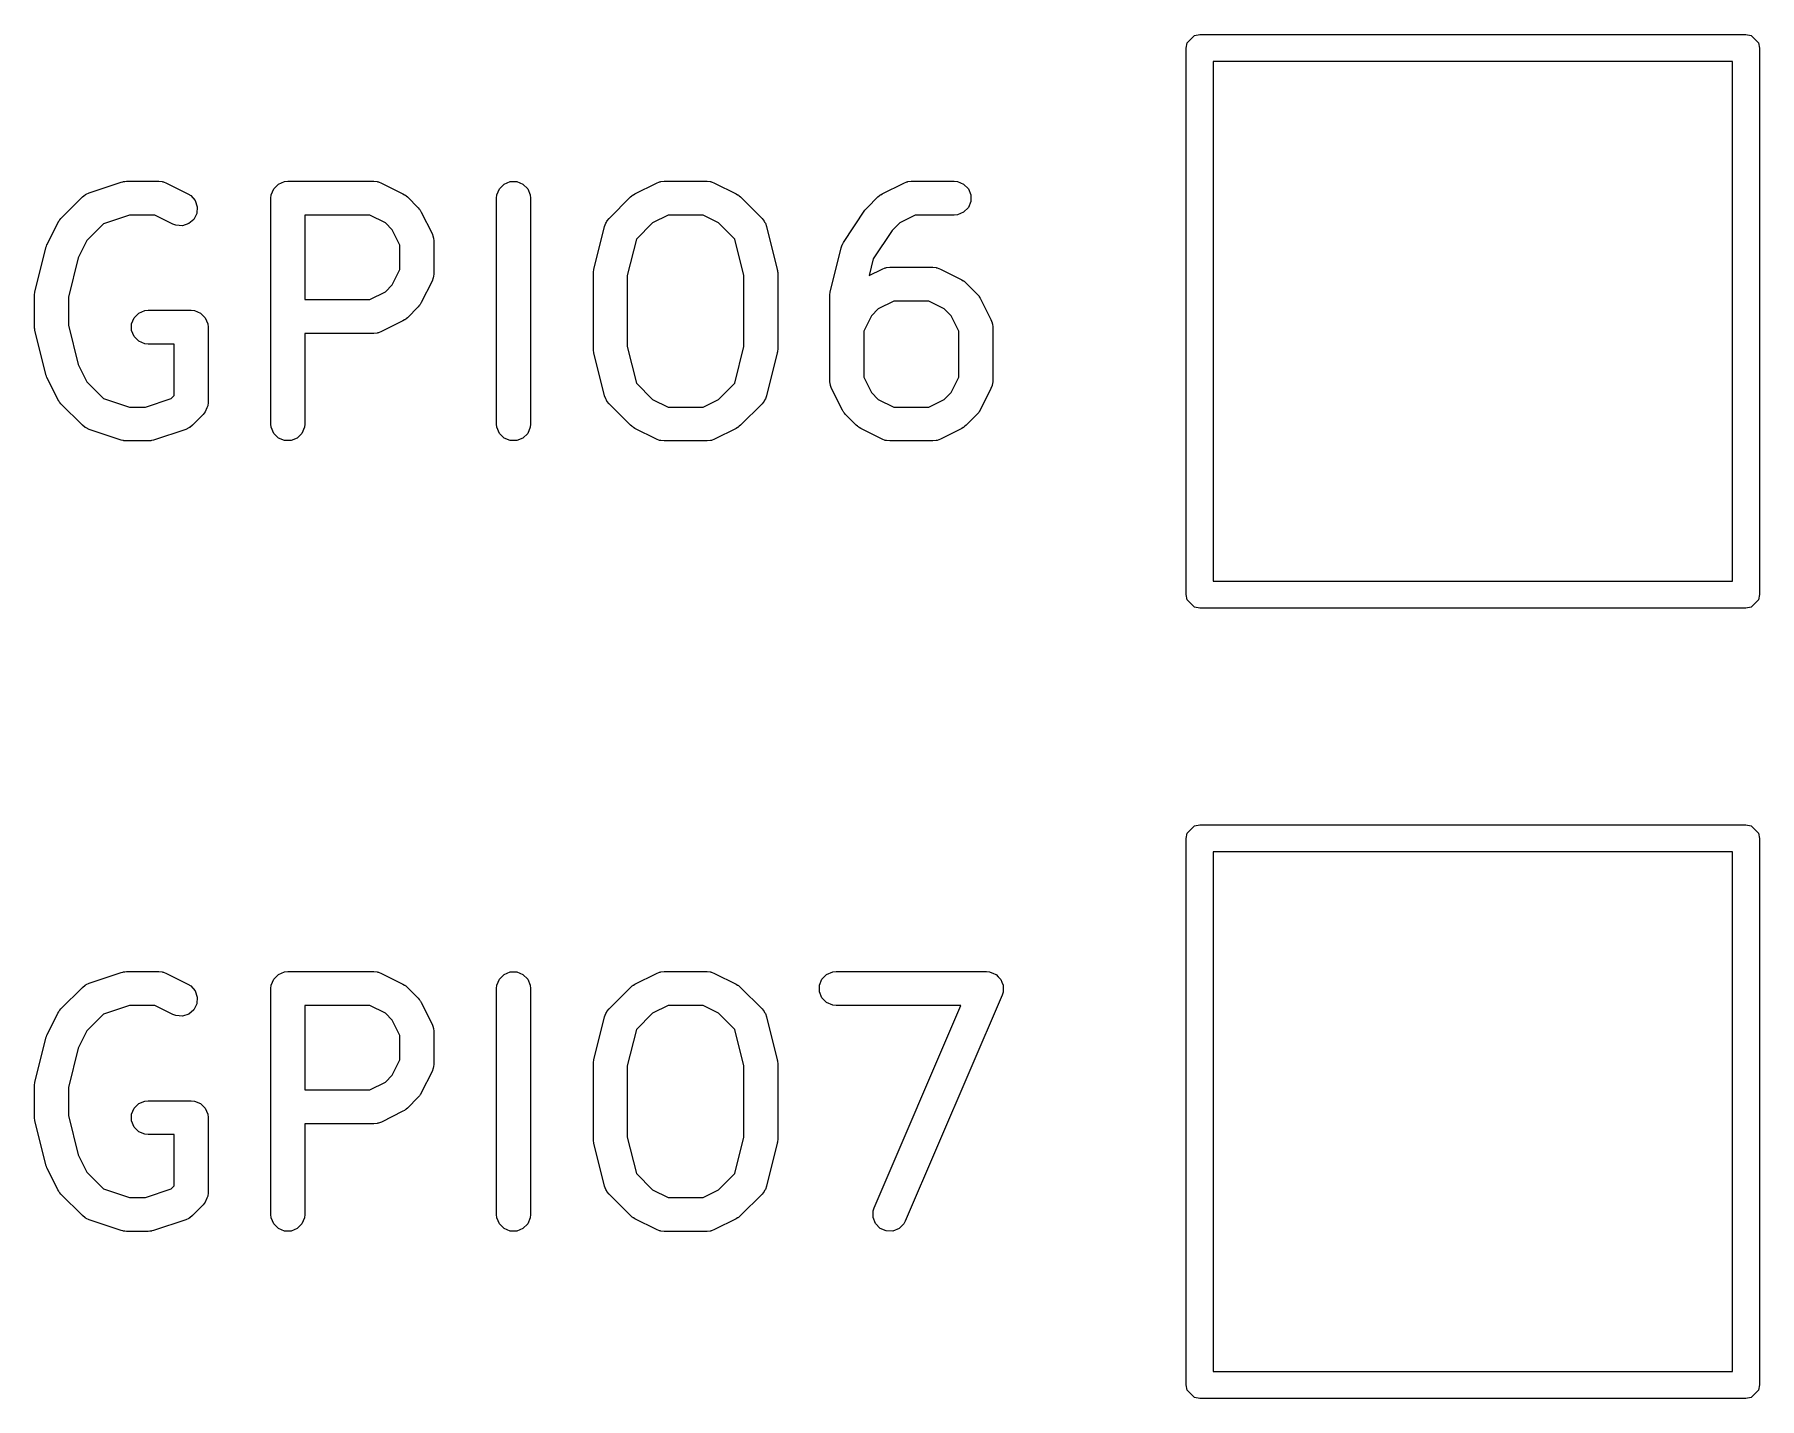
# Model space of a CAD drawing. Extents: x 19.8 to 98.9, y -129.1 to -67.1.
# Drawn here: x 44.63 to 52.27, y -92.77 to -86.73 of the extents above; entities that cross this region are included whole.
import ezdxf

# ---------------------------------------------------------------- set-up
doc = ezdxf.new("R2010")
doc.units = 0
doc.layers.add('BLACK', color=7, linetype='CONTINUOUS')

msp = doc.modelspace()

# ---------------------------------------------------------------- linework, layer by layer
at = {"layer": 'BLACK', "linetype": 'CONTINUOUS'}
for p, q in [((49.734567, -86.767039), (49.767039, -86.734567)), ((49.767039, -86.734567), (49.79, -86.73)), ((49.79, -86.73), (52.21, -86.73)), ((52.21, -86.73), (52.232961, -86.734567)), ((52.232961, -86.734567), (52.265433, -86.767039)), ((49.73, -86.79), (49.734567, -86.767039)), ((49.73, -89.21), (49.73, -86.79)), ((52.265433, -86.767039), (52.27, -86.79)), ((52.27, -86.79), (52.27, -89.21)), ((49.85, -86.85), (49.85, -89.15)), ((52.15, -86.85), (49.85, -86.85)), ((52.15, -89.15), (52.15, -86.85)), ((44.855714, -87.437281), (44.86914, -87.431287)), ((44.86914, -87.431287), (45.011996, -87.383668)), ((45.011996, -87.383668), (45.019251, -87.382018)), ((45.019251, -87.382018), (45.021082, -87.38126)), ((45.021082, -87.38126), (45.023735, -87.380998)), ((45.023735, -87.380998), (45.026333, -87.380408)), ((45.026333, -87.380408), (45.028307, -87.380548)), ((45.028307, -87.380548), (45.035714, -87.379819)), ((45.035714, -87.379819), (45.178571, -87.379819)), ((45.178571, -87.379819), (45.193203, -87.38126)), ((45.193203, -87.38126), (45.195692, -87.382291)), ((45.195692, -87.382291), (45.19838, -87.382482)), ((45.19838, -87.382482), (45.212112, -87.387737)), ((45.212112, -87.387737), (45.30735, -87.435356)), ((45.676441, -87.440187), (45.68764, -87.413151)), ((45.68764, -87.413151), (45.708332, -87.392459)), ((45.708332, -87.392459), (45.735368, -87.38126)), ((45.735368, -87.38126), (45.75, -87.379819)), ((45.75, -87.379819), (46.130952, -87.379819)), ((46.130952, -87.379819), (46.145584, -87.38126)), ((46.145584, -87.38126), (46.148073, -87.382291)), ((46.148073, -87.382291), (46.150761, -87.382482)), ((46.150761, -87.382482), (46.164493, -87.387737)), ((46.164493, -87.387737), (46.259731, -87.435356)), ((46.676441, -87.440187), (46.68764, -87.413151)), ((46.68764, -87.413151), (46.708332, -87.392459)), ((46.708332, -87.392459), (46.735368, -87.38126)), ((46.735368, -87.38126), (46.764632, -87.38126)), ((46.764632, -87.38126), (46.791668, -87.392459)), ((46.791668, -87.392459), (46.81236, -87.413151)), ((46.81236, -87.413151), (46.823559, -87.440187)), ((47.287887, -87.435356), (47.383125, -87.387737)), ((47.383125, -87.387737), (47.396856, -87.382482)), ((47.396856, -87.382482), (47.399545, -87.38229)), ((47.399545, -87.38229), (47.402034, -87.38126)), ((47.402034, -87.38126), (47.416666, -87.379819)), ((47.416666, -87.379819), (47.607142, -87.379819)), ((47.607142, -87.379819), (47.621774, -87.38126)), ((47.621774, -87.38126), (47.624263, -87.382291)), ((47.624263, -87.382291), (47.626951, -87.382482)), ((47.626951, -87.382482), (47.640683, -87.387737)), ((47.640683, -87.387737), (47.735921, -87.435356)), ((48.383125, -87.435356), (48.478363, -87.387737)), ((48.478363, -87.387737), (48.492094, -87.382482)), ((48.492094, -87.382482), (48.494783, -87.38229)), ((48.494783, -87.38229), (48.497272, -87.38126)), ((48.497272, -87.38126), (48.511904, -87.379819)), ((48.511904, -87.379819), (48.70238, -87.379819)), ((48.70238, -87.379819), (48.717012, -87.38126)), ((48.717012, -87.38126), (48.744048, -87.392459)), ((48.744048, -87.392459), (48.76474, -87.413151)), ((48.76474, -87.413151), (48.775939, -87.440187)), ((44.744586, -87.544643), (44.839824, -87.449405)), ((44.839824, -87.449405), (44.851189, -87.440077)), ((44.851189, -87.440077), (44.853679, -87.439045)), ((44.853679, -87.439045), (44.855714, -87.437281)), ((45.30735, -87.435356), (45.319793, -87.443188)), ((45.319793, -87.443188), (45.338966, -87.465296)), ((45.338966, -87.465296), (45.34822, -87.493057)), ((45.34822, -87.493057), (45.346146, -87.522247)), ((45.675, -87.454819), (45.676441, -87.440187)), ((45.675, -88.454819), (45.675, -87.454819)), ((46.259731, -87.435356), (46.26603, -87.43932)), ((46.26603, -87.43932), (46.267858, -87.440078)), ((46.267858, -87.440078), (46.269914, -87.441766)), ((46.269914, -87.441766), (46.272174, -87.443188)), ((46.272174, -87.443188), (46.273473, -87.444686)), ((46.273473, -87.444686), (46.279223, -87.449405)), ((46.279223, -87.449405), (46.326842, -87.497024)), ((46.326842, -87.497024), (46.33156, -87.502773)), ((46.33156, -87.502773), (46.333059, -87.504073)), ((46.333059, -87.504073), (46.33448, -87.506332)), ((46.33448, -87.506332), (46.336169, -87.508389)), ((46.675, -87.454819), (46.676441, -87.440187)), ((46.675, -88.454819), (46.675, -87.454819)), ((46.823559, -87.440187), (46.825, -87.454819)), ((46.825, -87.454819), (46.825, -88.454819)), ((47.173157, -87.544643), (47.268395, -87.449405)), ((47.268395, -87.449405), (47.274145, -87.444684)), ((47.274145, -87.444684), (47.275444, -87.443188)), ((47.275444, -87.443188), (47.277698, -87.441768)), ((47.277698, -87.441768), (47.27976, -87.440077)), ((47.27976, -87.440077), (47.281592, -87.439318)), ((47.281592, -87.439318), (47.287887, -87.435356)), ((47.735921, -87.435356), (47.74222, -87.43932)), ((47.74222, -87.43932), (47.744048, -87.440078)), ((47.744048, -87.440078), (47.746104, -87.441766)), ((47.746104, -87.441766), (47.748364, -87.443188)), ((47.748364, -87.443188), (47.749663, -87.444686)), ((47.749663, -87.444686), (47.755413, -87.449405)), ((47.755413, -87.449405), (47.850651, -87.544643)), ((48.306687, -87.508389), (48.311175, -87.50292)), ((48.311175, -87.50292), (48.315959, -87.497079)), ((48.315959, -87.497079), (48.31598, -87.497064)), ((48.31598, -87.497064), (48.316014, -87.497024)), ((48.316014, -87.497024), (48.363633, -87.449405)), ((48.363633, -87.449405), (48.369382, -87.444686)), ((48.369382, -87.444686), (48.370682, -87.443188)), ((48.370682, -87.443188), (48.372941, -87.441766)), ((48.372941, -87.441766), (48.374998, -87.440078)), ((48.374998, -87.440078), (48.376825, -87.43932)), ((48.376825, -87.43932), (48.383125, -87.435356)), ((48.76474, -87.496487), (48.744048, -87.517179)), ((48.775939, -87.469451), (48.76474, -87.496487)), ((48.775939, -87.440187), (48.775939, -87.469451)), ((44.682918, -87.659373), (44.730537, -87.564135)), ((44.730537, -87.564135), (44.734501, -87.557835)), ((44.734501, -87.557835), (44.735259, -87.556008)), ((44.735259, -87.556008), (44.736947, -87.553951)), ((44.736947, -87.553951), (44.738369, -87.551692)), ((44.738369, -87.551692), (44.739867, -87.550392)), ((44.739867, -87.550392), (44.744586, -87.544643)), ((44.933371, -87.56799), (44.859258, -87.642103)), ((45.047884, -87.529819), (44.933371, -87.56799)), ((45.160866, -87.529819), (45.047884, -87.529819)), ((45.240268, -87.56952), (45.160866, -87.529819)), ((45.253999, -87.574775), (45.240268, -87.56952)), ((45.283189, -87.576849), (45.253999, -87.574775)), ((45.310951, -87.567595), (45.283189, -87.576849)), ((45.333058, -87.548422), (45.310951, -87.567595)), ((45.346146, -87.522247), (45.333058, -87.548422)), ((46.113247, -87.529819), (45.825, -87.529819)), ((45.825, -87.529819), (45.825, -87.903628)), ((46.181763, -87.564077), (46.113247, -87.529819)), ((46.21217, -87.594484), (46.181763, -87.564077)), ((46.336169, -87.508389), (46.336926, -87.510216)), ((46.336926, -87.510216), (46.340891, -87.516516)), ((46.340891, -87.516516), (46.38851, -87.611754)), ((47.10581, -87.769962), (47.153429, -87.579486)), ((47.153429, -87.579486), (47.158376, -87.56564)), ((47.158376, -87.56564), (47.161696, -87.561158)), ((47.161696, -87.561158), (47.16383, -87.556008)), ((47.16383, -87.556008), (47.173157, -87.544643)), ((47.365855, -87.564077), (47.293912, -87.636019)), ((47.434371, -87.529819), (47.365855, -87.564077)), ((47.589437, -87.529819), (47.434371, -87.529819)), ((47.657953, -87.564077), (47.589437, -87.529819)), ((47.729895, -87.636019), (47.657953, -87.564077)), ((47.850651, -87.544643), (47.859979, -87.556008)), ((47.859979, -87.556008), (47.862113, -87.561161)), ((47.862113, -87.561161), (47.865432, -87.56564)), ((47.865432, -87.56564), (47.870379, -87.579486)), ((47.870379, -87.579486), (47.917998, -87.769962)), ((48.211405, -87.651311), (48.306643, -87.508454)), ((48.306643, -87.508454), (48.306677, -87.508411)), ((48.306677, -87.508411), (48.306687, -87.508389)), ((48.461093, -87.564077), (48.427331, -87.597838)), ((48.529609, -87.529819), (48.461093, -87.564077)), ((48.70238, -87.529819), (48.529609, -87.529819)), ((48.717012, -87.528378), (48.70238, -87.529819)), ((48.744048, -87.517179), (48.717012, -87.528378)), ((44.682186, -87.660878), (44.682508, -87.660442)), ((44.682508, -87.660442), (44.682918, -87.659373)), ((44.859258, -87.642103), (44.820764, -87.71909)), ((46.246428, -87.663), (46.21217, -87.594484)), ((46.38851, -87.611754), (46.393765, -87.625485)), ((46.393765, -87.625485), (46.393956, -87.628174)), ((46.393956, -87.628174), (46.394987, -87.630663)), ((46.394987, -87.630663), (46.396428, -87.645295)), ((46.396428, -87.645295), (46.396428, -87.788152)), ((47.293912, -87.636019), (47.253571, -87.797386)), ((47.770237, -87.797386), (47.729895, -87.636019)), ((48.205995, -87.660878), (48.207098, -87.659389)), ((48.207098, -87.659389), (48.211405, -87.651311)), ((48.427331, -87.597838), (48.343419, -87.723707)), ((44.62962, -87.8652), (44.677239, -87.674724)), ((44.677239, -87.674724), (44.677624, -87.673644)), ((44.677624, -87.673644), (44.677663, -87.673105)), ((44.677663, -87.673105), (44.67999, -87.667023)), ((44.67999, -87.667023), (44.682186, -87.660878)), ((44.820764, -87.71909), (44.777381, -87.892624)), ((46.246428, -87.770447), (46.246428, -87.663)), ((48.153429, -87.8652), (48.201048, -87.674724)), ((48.201048, -87.674724), (48.204128, -87.666101)), ((48.204128, -87.666101), (48.204488, -87.664285)), ((48.204488, -87.664285), (48.205366, -87.662637)), ((48.205366, -87.662637), (48.205995, -87.660878)), ((48.343419, -87.723707), (48.324895, -87.797804)), ((46.21217, -87.838963), (46.246428, -87.770447)), ((46.393765, -87.807962), (46.38851, -87.821693)), ((46.393956, -87.805272), (46.393765, -87.807962)), ((46.394987, -87.802784), (46.393956, -87.805272)), ((46.396428, -87.788152), (46.394987, -87.802784)), ((47.103571, -87.788152), (47.103822, -87.785598)), ((47.103571, -88.121485), (47.103571, -87.788152)), ((47.10366, -87.784506), (47.104469, -87.779032)), ((47.103822, -87.785598), (47.10366, -87.784506)), ((47.104469, -87.779032), (47.105012, -87.77352)), ((47.105012, -87.77352), (47.105434, -87.772498)), ((47.105434, -87.772498), (47.10581, -87.769962)), ((47.253571, -87.797386), (47.253571, -88.112251)), ((47.770237, -88.112251), (47.770237, -87.797386)), ((47.917998, -87.769962), (47.918373, -87.772498)), ((47.918373, -87.772498), (47.918796, -87.77352)), ((47.918796, -87.77352), (47.919338, -87.779032)), ((47.919338, -87.779032), (47.920148, -87.784506)), ((47.920148, -87.784506), (47.919985, -87.785598)), ((47.919985, -87.785598), (47.920237, -87.788152)), ((47.920237, -87.788152), (47.920237, -88.121485)), ((48.324895, -87.797804), (48.383125, -87.768689)), ((48.383125, -87.768689), (48.396856, -87.763434)), ((48.396856, -87.763434), (48.399545, -87.763242)), ((48.399545, -87.763242), (48.402034, -87.762212)), ((48.402034, -87.762212), (48.416666, -87.760771)), ((48.416666, -87.760771), (48.607142, -87.760771)), ((48.607142, -87.760771), (48.621774, -87.762212)), ((48.621774, -87.762212), (48.624263, -87.763243)), ((48.624263, -87.763243), (48.626951, -87.763434)), ((48.626951, -87.763434), (48.640683, -87.768689)), ((48.640683, -87.768689), (48.735921, -87.816308)), ((44.627381, -87.88339), (44.627632, -87.880836)), ((44.627381, -88.026247), (44.627381, -87.88339)), ((44.62747, -87.879744), (44.628279, -87.87427)), ((44.627632, -87.880836), (44.62747, -87.879744)), ((44.628279, -87.87427), (44.628822, -87.868758)), ((44.628822, -87.868758), (44.629244, -87.867736)), ((44.629244, -87.867736), (44.62962, -87.8652)), ((46.113247, -87.903628), (46.181763, -87.86937)), ((46.181763, -87.86937), (46.21217, -87.838963)), ((46.38851, -87.821693), (46.340891, -87.916931)), ((48.15119, -87.88339), (48.151441, -87.880836)), ((48.15119, -88.264342), (48.15119, -87.88339)), ((48.151279, -87.879744), (48.152088, -87.87427)), ((48.151441, -87.880836), (48.151279, -87.879744)), ((48.152088, -87.87427), (48.152631, -87.868758)), ((48.152631, -87.868758), (48.153053, -87.867736)), ((48.153053, -87.867736), (48.153429, -87.8652)), ((48.735921, -87.816308), (48.74222, -87.820272)), ((48.74222, -87.820272), (48.744048, -87.82103)), ((48.744048, -87.82103), (48.746104, -87.822718)), ((48.746104, -87.822718), (48.748364, -87.82414)), ((48.748364, -87.82414), (48.749663, -87.825638)), ((48.749663, -87.825638), (48.755413, -87.830357)), ((48.755413, -87.830357), (48.803032, -87.877976)), ((48.803032, -87.877976), (48.80775, -87.883725)), ((48.80775, -87.883725), (48.809249, -87.885025)), ((48.809249, -87.885025), (48.81067, -87.887284)), ((48.81067, -87.887284), (48.812359, -87.889341)), ((48.812359, -87.889341), (48.813116, -87.891168)), ((44.777381, -87.892624), (44.777381, -88.017013)), ((45.068592, -87.984579), (45.089284, -87.963887)), ((45.089284, -87.963887), (45.11632, -87.952688)), ((45.11632, -87.952688), (45.130952, -87.951247)), ((45.130952, -87.951247), (45.321428, -87.951247)), ((45.321428, -87.951247), (45.33606, -87.952688)), ((45.33606, -87.952688), (45.363096, -87.963887)), ((45.363096, -87.963887), (45.383788, -87.984579)), ((45.825, -87.903628), (46.113247, -87.903628)), ((46.326842, -87.936423), (46.279223, -87.984042)), ((46.33156, -87.930673), (46.326842, -87.936423)), ((46.333059, -87.929374), (46.33156, -87.930673)), ((46.33448, -87.927114), (46.333059, -87.929374)), ((46.336169, -87.925058), (46.33448, -87.927114)), ((46.336926, -87.92323), (46.336169, -87.925058)), ((46.340891, -87.916931), (46.336926, -87.92323)), ((48.365855, -87.945029), (48.335448, -87.975436)), ((48.434371, -87.910771), (48.365855, -87.945029)), ((48.589437, -87.910771), (48.434371, -87.910771)), ((48.657953, -87.945029), (48.589437, -87.910771)), ((48.68836, -87.975436), (48.657953, -87.945029)), ((48.813116, -87.891168), (48.817081, -87.897468)), ((48.817081, -87.897468), (48.8647, -87.992706)), ((44.627632, -88.0288), (44.627381, -88.026247)), ((44.62747, -88.029893), (44.627632, -88.0288)), ((44.628279, -88.035366), (44.62747, -88.029893)), ((44.628822, -88.040879), (44.628279, -88.035366)), ((44.629244, -88.0419), (44.628822, -88.040879)), ((44.62962, -88.044437), (44.629244, -88.0419)), ((44.777381, -88.017013), (44.820764, -88.190547)), ((45.057393, -88.011615), (45.068592, -87.984579)), ((45.057393, -88.040879), (45.057393, -88.011615)), ((45.068592, -88.067915), (45.057393, -88.040879)), ((45.383788, -87.984579), (45.394987, -88.011615)), ((45.394987, -88.011615), (45.396428, -88.026247)), ((45.396428, -88.026247), (45.396428, -88.35958)), ((46.259731, -87.998091), (46.164493, -88.04571)), ((46.26603, -87.994126), (46.259731, -87.998091)), ((46.267858, -87.993369), (46.26603, -87.994126)), ((46.269914, -87.99168), (46.267858, -87.993369)), ((46.272174, -87.990259), (46.269914, -87.99168)), ((46.273473, -87.98876), (46.272174, -87.990259)), ((46.279223, -87.984042), (46.273473, -87.98876)), ((48.335448, -87.975436), (48.30119, -88.043952)), ((48.722618, -88.043952), (48.68836, -87.975436)), ((48.8647, -87.992706), (48.869955, -88.006437)), ((48.869955, -88.006437), (48.870146, -88.009126)), ((48.870146, -88.009126), (48.871177, -88.011615)), ((48.871177, -88.011615), (48.872618, -88.026247)), ((48.872618, -88.026247), (48.872618, -88.264342)), ((44.677239, -88.234913), (44.62962, -88.044437)), ((45.089284, -88.088607), (45.068592, -88.067915)), ((45.11632, -88.099806), (45.089284, -88.088607)), ((45.130952, -88.101247), (45.11632, -88.099806)), ((45.246428, -88.101247), (45.130952, -88.101247)), ((45.246428, -88.328514), (45.246428, -88.101247)), ((46.130952, -88.053628), (45.825, -88.053628)), ((45.825, -88.053628), (45.825, -88.454819)), ((46.145584, -88.052187), (46.130952, -88.053628)), ((46.148073, -88.051155), (46.145584, -88.052187)), ((46.150761, -88.050965), (46.148073, -88.051155)), ((46.164493, -88.04571), (46.150761, -88.050965)), ((47.253571, -88.112251), (47.293912, -88.273617)), ((47.729895, -88.273617), (47.770237, -88.112251)), ((48.30119, -88.043952), (48.30119, -88.246637)), ((48.722618, -88.246637), (48.722618, -88.043952)), ((44.820764, -88.190547), (44.859258, -88.267534)), ((47.103822, -88.124038), (47.103571, -88.121485)), ((47.10366, -88.125131), (47.103822, -88.124038)), ((47.104469, -88.130604), (47.10366, -88.125131)), ((47.105012, -88.136117), (47.104469, -88.130604)), ((47.105434, -88.137138), (47.105012, -88.136117)), ((47.10581, -88.139675), (47.105434, -88.137138)), ((47.153429, -88.330151), (47.10581, -88.139675)), ((47.917998, -88.139675), (47.870379, -88.330151)), ((47.918373, -88.137138), (47.917998, -88.139675)), ((47.918796, -88.136117), (47.918373, -88.137138)), ((47.919338, -88.130604), (47.918796, -88.136117)), ((47.920148, -88.125131), (47.919338, -88.130604)), ((47.920237, -88.121485), (47.919985, -88.124038)), ((47.919985, -88.124038), (47.920148, -88.125131)), ((44.677624, -88.235992), (44.677239, -88.234913)), ((44.677663, -88.236532), (44.677624, -88.235992)), ((44.67999, -88.242613), (44.677663, -88.236532)), ((44.682186, -88.248759), (44.67999, -88.242613)), ((44.682508, -88.249194), (44.682186, -88.248759)), ((44.682918, -88.250264), (44.682508, -88.249194)), ((44.730537, -88.345502), (44.682918, -88.250264)), ((44.859258, -88.267534), (44.933371, -88.341648)), ((48.152631, -88.278974), (48.15119, -88.264342)), ((48.30119, -88.246637), (48.335448, -88.315153)), ((48.688359, -88.315153), (48.722618, -88.246637)), ((48.872618, -88.264342), (48.871177, -88.278974)), ((44.7345, -88.351798), (44.730537, -88.345502)), ((44.933371, -88.341648), (45.047884, -88.379819)), ((45.118782, -88.379819), (45.233295, -88.341647)), ((45.233295, -88.341647), (45.246428, -88.328514)), ((47.158376, -88.343997), (47.153429, -88.330151)), ((47.161695, -88.348476), (47.158376, -88.343997)), ((47.163829, -88.353628), (47.161695, -88.348476)), ((47.293912, -88.273617), (47.365855, -88.345561)), ((47.365855, -88.345561), (47.434371, -88.379819)), ((47.589437, -88.379819), (47.657952, -88.345561)), ((47.657952, -88.345561), (47.729895, -88.273617)), ((47.862112, -88.348476), (47.859979, -88.353628)), ((47.865432, -88.343997), (47.862112, -88.348476)), ((47.870379, -88.330151), (47.865432, -88.343997)), ((48.153662, -88.281463), (48.152631, -88.278974)), ((48.153853, -88.284151), (48.153662, -88.281463)), ((48.159108, -88.297883), (48.153853, -88.284151)), ((48.206727, -88.393121), (48.159108, -88.297883)), ((48.335448, -88.315153), (48.365855, -88.345561)), ((48.365855, -88.345561), (48.434371, -88.379819)), ((48.589437, -88.379819), (48.657952, -88.345561)), ((48.657952, -88.345561), (48.688359, -88.315153)), ((48.8647, -88.297883), (48.817081, -88.393121)), ((48.869955, -88.284152), (48.8647, -88.297883)), ((48.870146, -88.281462), (48.869955, -88.284152)), ((48.871177, -88.278974), (48.870146, -88.281462)), ((44.735258, -88.353628), (44.7345, -88.351798)), ((44.736947, -88.355686), (44.735258, -88.353628)), ((44.738369, -88.357945), (44.736947, -88.355686)), ((44.739867, -88.359244), (44.738369, -88.357945)), ((44.744586, -88.364994), (44.739867, -88.359244)), ((44.839824, -88.460233), (44.744586, -88.364994)), ((45.047884, -88.379819), (45.118782, -88.379819)), ((45.374461, -88.412613), (45.326843, -88.460232)), ((45.383789, -88.401247), (45.374461, -88.412613)), ((45.391527, -88.382565), (45.383789, -88.401247)), ((45.394987, -88.374212), (45.391527, -88.382565)), ((45.396428, -88.35958), (45.394987, -88.374212)), ((47.173157, -88.364994), (47.163829, -88.353628)), ((47.268395, -88.460233), (47.173157, -88.364994)), ((47.434371, -88.379819), (47.589437, -88.379819)), ((47.850652, -88.364993), (47.755413, -88.460233)), ((47.859979, -88.353628), (47.850652, -88.364993)), ((48.21069, -88.399417), (48.206727, -88.393121)), ((48.211448, -88.401247), (48.21069, -88.399417)), ((48.213137, -88.403305), (48.211448, -88.401247)), ((48.214559, -88.405564), (48.213137, -88.403305)), ((48.216057, -88.406863), (48.214559, -88.405564)), ((48.220775, -88.412612), (48.216057, -88.406863)), ((48.268394, -88.460232), (48.220775, -88.412612)), ((48.434371, -88.379819), (48.589437, -88.379819)), ((48.803032, -88.412613), (48.755414, -88.460232)), ((48.80775, -88.406863), (48.803032, -88.412613)), ((48.809249, -88.405564), (48.80775, -88.406863)), ((48.81067, -88.403305), (48.809249, -88.405564)), ((48.81236, -88.401247), (48.81067, -88.403305)), ((48.813117, -88.399417), (48.81236, -88.401247)), ((48.817081, -88.393121), (48.813117, -88.399417)), ((44.851189, -88.469561), (44.839824, -88.460233)), ((44.853679, -88.470592), (44.851189, -88.469561)), ((44.855714, -88.472357), (44.853679, -88.470592)), ((44.86914, -88.478351), (44.855714, -88.472357)), ((45.011996, -88.52597), (44.86914, -88.478351)), ((45.297526, -88.478351), (45.154669, -88.52597)), ((45.310951, -88.472357), (45.297526, -88.478351)), ((45.312986, -88.470591), (45.310951, -88.472357)), ((45.315477, -88.46956), (45.312986, -88.470591)), ((45.326843, -88.460232), (45.315477, -88.46956)), ((45.676441, -88.469451), (45.675, -88.454819)), ((45.68764, -88.496487), (45.676441, -88.469451)), ((45.708332, -88.517179), (45.68764, -88.496487)), ((45.81236, -88.496487), (45.791668, -88.517179)), ((45.823559, -88.469451), (45.81236, -88.496487)), ((45.825, -88.454819), (45.823559, -88.469451)), ((46.676441, -88.469451), (46.675, -88.454819)), ((46.68764, -88.496487), (46.676441, -88.469451)), ((46.708332, -88.517179), (46.68764, -88.496487)), ((46.81236, -88.496487), (46.791668, -88.517179)), ((46.823559, -88.469451), (46.81236, -88.496487)), ((46.825, -88.454819), (46.823559, -88.469451)), ((47.274145, -88.464953), (47.268395, -88.460233)), ((47.275444, -88.46645), (47.274145, -88.464953)), ((47.277698, -88.467869), (47.275444, -88.46645)), ((47.27976, -88.469561), (47.277698, -88.467869)), ((47.281592, -88.470319), (47.27976, -88.469561)), ((47.287887, -88.474282), (47.281592, -88.470319)), ((47.383125, -88.521901), (47.287887, -88.474282)), ((47.735921, -88.474282), (47.640683, -88.521901)), ((47.74222, -88.470317), (47.735921, -88.474282)), ((47.744048, -88.46956), (47.74222, -88.470317)), ((47.746104, -88.467871), (47.744048, -88.46956)), ((47.748364, -88.46645), (47.746104, -88.467871)), ((47.749663, -88.464951), (47.748364, -88.46645)), ((47.755413, -88.460233), (47.749663, -88.464951)), ((48.274143, -88.46495), (48.268394, -88.460232)), ((48.275444, -88.46645), (48.274143, -88.46495)), ((48.277703, -88.467872), (48.275444, -88.46645)), ((48.27976, -88.46956), (48.277703, -88.467872)), ((48.281587, -88.470317), (48.27976, -88.46956)), ((48.287887, -88.474282), (48.281587, -88.470317)), ((48.383125, -88.521901), (48.287887, -88.474282)), ((48.735921, -88.474282), (48.640683, -88.521901)), ((48.74222, -88.470317), (48.735921, -88.474282)), ((48.744048, -88.46956), (48.74222, -88.470317)), ((48.746104, -88.467872), (48.744048, -88.46956)), ((48.748364, -88.46645), (48.746104, -88.467872)), ((48.749664, -88.46495), (48.748364, -88.46645)), ((48.755414, -88.460232), (48.749664, -88.46495)), ((45.019251, -88.527619), (45.011996, -88.52597)), ((45.021082, -88.528378), (45.019251, -88.527619)), ((45.023735, -88.528639), (45.021082, -88.528378)), ((45.026333, -88.52923), (45.023735, -88.528639)), ((45.028307, -88.529089), (45.026333, -88.52923)), ((45.035714, -88.529819), (45.028307, -88.529089)), ((45.130952, -88.529819), (45.035714, -88.529819)), ((45.138357, -88.529089), (45.130952, -88.529819)), ((45.140332, -88.52923), (45.138357, -88.529089)), ((45.142929, -88.528639), (45.140332, -88.52923)), ((45.145584, -88.528378), (45.142929, -88.528639)), ((45.147415, -88.527619), (45.145584, -88.528378)), ((45.154669, -88.52597), (45.147415, -88.527619)), ((45.735368, -88.528378), (45.708332, -88.517179)), ((45.764632, -88.528378), (45.735368, -88.528378)), ((45.791668, -88.517179), (45.764632, -88.528378)), ((46.735368, -88.528378), (46.708332, -88.517179)), ((46.764632, -88.528378), (46.735368, -88.528378)), ((46.791668, -88.517179), (46.764632, -88.528378)), ((47.396856, -88.527156), (47.383125, -88.521901)), ((47.399545, -88.527347), (47.396856, -88.527156)), ((47.402034, -88.528378), (47.399545, -88.527347)), ((47.416666, -88.529819), (47.402034, -88.528378)), ((47.607142, -88.529819), (47.416666, -88.529819)), ((47.621774, -88.528378), (47.607142, -88.529819)), ((47.624263, -88.527346), (47.621774, -88.528378)), ((47.626951, -88.527156), (47.624263, -88.527346)), ((47.640683, -88.521901), (47.626951, -88.527156)), ((48.396856, -88.527156), (48.383125, -88.521901)), ((48.399545, -88.527347), (48.396856, -88.527156)), ((48.402034, -88.528378), (48.399545, -88.527347)), ((48.416666, -88.529819), (48.402034, -88.528378)), ((48.607142, -88.529819), (48.416666, -88.529819)), ((48.621774, -88.528378), (48.607142, -88.529819)), ((48.624263, -88.527346), (48.621774, -88.528378)), ((48.626951, -88.527156), (48.624263, -88.527346)), ((48.640683, -88.521901), (48.626951, -88.527156)), ((49.85, -89.15), (52.15, -89.15)), ((49.734567, -89.232961), (49.73, -89.21)), ((49.767039, -89.265433), (49.734567, -89.232961)), ((49.79, -89.27), (49.767039, -89.265433)), ((52.232961, -89.265433), (52.21, -89.27)), ((52.265433, -89.232961), (52.232961, -89.265433)), ((52.27, -89.21), (52.265433, -89.232961)), ((52.21, -89.27), (49.79, -89.27)), ((49.734567, -90.267039), (49.767039, -90.234567)), ((49.767039, -90.234567), (49.79, -90.23)), ((49.79, -90.23), (52.21, -90.23)), ((52.21, -90.23), (52.232961, -90.234567)), ((52.232961, -90.234567), (52.265433, -90.267039)), ((49.73, -90.29), (49.734567, -90.267039)), ((49.73, -92.71), (49.73, -90.29)), ((52.265433, -90.267039), (52.27, -90.29)), ((52.27, -90.29), (52.27, -92.71)), ((49.85, -90.35), (49.85, -92.65)), ((52.15, -90.35), (49.85, -90.35)), ((52.15, -92.65), (52.15, -90.35)), ((44.839824, -90.949405), (44.851189, -90.940077)), ((44.851189, -90.940077), (44.853679, -90.939045)), ((44.853679, -90.939045), (44.855714, -90.937281)), ((44.855714, -90.937281), (44.86914, -90.931287)), ((44.86914, -90.931287), (45.011996, -90.883668)), ((45.011996, -90.883668), (45.019251, -90.882018)), ((45.019251, -90.882018), (45.021082, -90.88126)), ((45.021082, -90.88126), (45.023735, -90.880998)), ((45.023735, -90.880998), (45.026333, -90.880408)), ((45.026333, -90.880408), (45.028307, -90.880548)), ((45.028307, -90.880548), (45.035714, -90.879819)), ((45.035714, -90.879819), (45.178571, -90.879819)), ((45.178571, -90.879819), (45.193203, -90.88126)), ((45.193203, -90.88126), (45.195692, -90.882291)), ((45.195692, -90.882291), (45.19838, -90.882482)), ((45.19838, -90.882482), (45.212112, -90.887737)), ((45.212112, -90.887737), (45.30735, -90.935356)), ((45.30735, -90.935356), (45.319793, -90.943188)), ((45.319793, -90.943188), (45.338966, -90.965296)), ((45.675, -90.954819), (45.676441, -90.940187)), ((45.676441, -90.940187), (45.68764, -90.913151)), ((45.68764, -90.913151), (45.708332, -90.892459)), ((45.708332, -90.892459), (45.735368, -90.88126)), ((45.735368, -90.88126), (45.75, -90.879819)), ((45.75, -90.879819), (46.130952, -90.879819)), ((46.130952, -90.879819), (46.145584, -90.88126)), ((46.145584, -90.88126), (46.148073, -90.882291)), ((46.148073, -90.882291), (46.150761, -90.882482)), ((46.150761, -90.882482), (46.164493, -90.887737)), ((46.164493, -90.887737), (46.259731, -90.935356)), ((46.259731, -90.935356), (46.26603, -90.93932)), ((46.26603, -90.93932), (46.267858, -90.940078)), ((46.267858, -90.940078), (46.269914, -90.941766)), ((46.269914, -90.941766), (46.272174, -90.943188)), ((46.272174, -90.943188), (46.273473, -90.944686)), ((46.273473, -90.944686), (46.279223, -90.949405)), ((46.675, -90.954819), (46.676441, -90.940187)), ((46.676441, -90.940187), (46.68764, -90.913151)), ((46.68764, -90.913151), (46.708332, -90.892459)), ((46.708332, -90.892459), (46.735368, -90.88126)), ((46.735368, -90.88126), (46.764632, -90.88126)), ((46.764632, -90.88126), (46.791668, -90.892459)), ((46.791668, -90.892459), (46.81236, -90.913151)), ((46.81236, -90.913151), (46.823559, -90.940187)), ((46.823559, -90.940187), (46.825, -90.954819)), ((47.268395, -90.949405), (47.274145, -90.944684)), ((47.274145, -90.944684), (47.275444, -90.943188)), ((47.275444, -90.943188), (47.277698, -90.941768)), ((47.277698, -90.941768), (47.27976, -90.940077)), ((47.27976, -90.940077), (47.281592, -90.939318)), ((47.281592, -90.939318), (47.287887, -90.935356)), ((47.287887, -90.935356), (47.383125, -90.887737)), ((47.383125, -90.887737), (47.396856, -90.882482)), ((47.396856, -90.882482), (47.399545, -90.88229)), ((47.399545, -90.88229), (47.402034, -90.88126)), ((47.402034, -90.88126), (47.416666, -90.879819)), ((47.416666, -90.879819), (47.607142, -90.879819)), ((47.607142, -90.879819), (47.621774, -90.88126)), ((47.621774, -90.88126), (47.624263, -90.882291)), ((47.624263, -90.882291), (47.626951, -90.882482)), ((47.626951, -90.882482), (47.640683, -90.887737)), ((47.640683, -90.887737), (47.735921, -90.935356)), ((47.735921, -90.935356), (47.74222, -90.93932)), ((47.74222, -90.93932), (47.744048, -90.940078)), ((47.744048, -90.940078), (47.746104, -90.941766)), ((47.746104, -90.941766), (47.748364, -90.943188)), ((47.748364, -90.943188), (47.749663, -90.944686)), ((47.749663, -90.944686), (47.755413, -90.949405)), ((48.105012, -90.940187), (48.116211, -90.913151)), ((48.105012, -90.969451), (48.105012, -90.940187)), ((48.116211, -90.913151), (48.136903, -90.892459)), ((48.136903, -90.892459), (48.163939, -90.88126)), ((48.163939, -90.88126), (48.178571, -90.879819)), ((48.178571, -90.879819), (48.845237, -90.879819)), ((48.845237, -90.879819), (48.859869, -90.88126)), ((48.859869, -90.88126), (48.860299, -90.881438)), ((48.860299, -90.881438), (48.860764, -90.881444)), ((48.860764, -90.881444), (48.87377, -90.887018)), ((48.87377, -90.887018), (48.886905, -90.892459)), ((48.886905, -90.892459), (48.887234, -90.892788)), ((48.887234, -90.892788), (48.887662, -90.892972)), ((48.887662, -90.892972), (48.897557, -90.903111)), ((48.897557, -90.903111), (48.907597, -90.913151)), ((48.907597, -90.913151), (48.907775, -90.913581)), ((48.907775, -90.913581), (48.908101, -90.913915)), ((48.908101, -90.913915), (48.913374, -90.927097)), ((48.913374, -90.927097), (48.918796, -90.940187)), ((48.918796, -90.940187), (48.918796, -90.940652)), ((48.918796, -90.940652), (48.918969, -90.941085)), ((48.918969, -90.941085), (48.918796, -90.955265)), ((44.744586, -91.044643), (44.839824, -90.949405)), ((45.346146, -91.022247), (45.333058, -91.048422)), ((45.338966, -90.965296), (45.34822, -90.993057)), ((45.34822, -90.993057), (45.346146, -91.022247)), ((45.675, -91.954819), (45.675, -90.954819)), ((46.279223, -90.949405), (46.326842, -90.997024)), ((46.326842, -90.997024), (46.33156, -91.002773)), ((46.33156, -91.002773), (46.333059, -91.004073)), ((46.333059, -91.004073), (46.33448, -91.006332)), ((46.33448, -91.006332), (46.336169, -91.008389)), ((46.336169, -91.008389), (46.336926, -91.010216)), ((46.336926, -91.010216), (46.340891, -91.016516)), ((46.340891, -91.016516), (46.38851, -91.111754)), ((46.675, -91.954819), (46.675, -90.954819)), ((46.825, -90.954819), (46.825, -91.954819)), ((47.173157, -91.044643), (47.268395, -90.949405)), ((47.755413, -90.949405), (47.850651, -91.044643)), ((48.116211, -90.996487), (48.105012, -90.969451)), ((48.136903, -91.017179), (48.116211, -90.996487)), ((48.163939, -91.028378), (48.136903, -91.017179)), ((48.914173, -90.984363), (48.485602, -91.984363)), ((48.918612, -90.970347), (48.914173, -90.984363)), ((48.918617, -90.969881), (48.918612, -90.970347)), ((48.918796, -90.969451), (48.918617, -90.969881)), ((48.918796, -90.955265), (48.918796, -90.969451)), ((44.682918, -91.159373), (44.730537, -91.064135)), ((44.730537, -91.064135), (44.734501, -91.057835)), ((44.734501, -91.057835), (44.735259, -91.056008)), ((44.735259, -91.056008), (44.736947, -91.053951)), ((44.736947, -91.053951), (44.738369, -91.051692)), ((44.738369, -91.051692), (44.739867, -91.050392)), ((44.739867, -91.050392), (44.744586, -91.044643)), ((44.933371, -91.06799), (44.859258, -91.142103)), ((45.047884, -91.029819), (44.933371, -91.06799)), ((45.160866, -91.029819), (45.047884, -91.029819)), ((45.240268, -91.06952), (45.160866, -91.029819)), ((45.253999, -91.074775), (45.240268, -91.06952)), ((45.283189, -91.076849), (45.253999, -91.074775)), ((45.310951, -91.067595), (45.283189, -91.076849)), ((45.333058, -91.048422), (45.310951, -91.067595)), ((46.113247, -91.029819), (45.825, -91.029819)), ((45.825, -91.029819), (45.825, -91.403628)), ((46.181763, -91.064077), (46.113247, -91.029819)), ((46.21217, -91.094484), (46.181763, -91.064077)), ((46.246428, -91.163), (46.21217, -91.094484)), ((47.10581, -91.269962), (47.153429, -91.079486)), ((47.153429, -91.079486), (47.158376, -91.06564)), ((47.158376, -91.06564), (47.161696, -91.061158)), ((47.161696, -91.061158), (47.16383, -91.056008)), ((47.16383, -91.056008), (47.173157, -91.044643)), ((47.365855, -91.064077), (47.293912, -91.136019)), ((47.434371, -91.029819), (47.365855, -91.064077)), ((47.589437, -91.029819), (47.434371, -91.029819)), ((47.657953, -91.064077), (47.589437, -91.029819)), ((47.729895, -91.136019), (47.657953, -91.064077)), ((47.850651, -91.044643), (47.859979, -91.056008)), ((47.859979, -91.056008), (47.862113, -91.061161)), ((47.862113, -91.061161), (47.865432, -91.06564)), ((47.865432, -91.06564), (47.870379, -91.079486)), ((47.870379, -91.079486), (47.917998, -91.269962)), ((48.178571, -91.029819), (48.163939, -91.028378)), ((48.731496, -91.029819), (48.178571, -91.029819)), ((48.34773, -91.925275), (48.731496, -91.029819)), ((44.62962, -91.3652), (44.677239, -91.174724)), ((44.677239, -91.174724), (44.677624, -91.173644)), ((44.677624, -91.173644), (44.677663, -91.173105)), ((44.677663, -91.173105), (44.67999, -91.167023)), ((44.67999, -91.167023), (44.682186, -91.160878)), ((44.682186, -91.160878), (44.682508, -91.160442)), ((44.682508, -91.160442), (44.682918, -91.159373)), ((44.859258, -91.142103), (44.820764, -91.21909)), ((46.246428, -91.270447), (46.246428, -91.163)), ((46.38851, -91.111754), (46.393765, -91.125485)), ((46.393765, -91.125485), (46.393956, -91.128174)), ((46.393956, -91.128174), (46.394987, -91.130663)), ((46.394987, -91.130663), (46.396428, -91.145295)), ((46.396428, -91.145295), (46.396428, -91.288152)), ((47.293912, -91.136019), (47.253571, -91.297386)), ((47.770237, -91.297386), (47.729895, -91.136019)), ((44.820764, -91.21909), (44.777381, -91.392624)), ((46.21217, -91.338963), (46.246428, -91.270447)), ((46.38851, -91.321693), (46.340891, -91.416931)), ((46.393765, -91.307962), (46.38851, -91.321693)), ((46.393956, -91.305272), (46.393765, -91.307962)), ((46.394987, -91.302784), (46.393956, -91.305272)), ((46.396428, -91.288152), (46.394987, -91.302784)), ((47.103571, -91.288152), (47.103822, -91.285598)), ((47.103571, -91.621485), (47.103571, -91.288152)), ((47.10366, -91.284506), (47.104469, -91.279032)), ((47.103822, -91.285598), (47.10366, -91.284506)), ((47.104469, -91.279032), (47.105012, -91.27352)), ((47.105012, -91.27352), (47.105434, -91.272498)), ((47.105434, -91.272498), (47.10581, -91.269962)), ((47.253571, -91.297386), (47.253571, -91.612251)), ((47.770237, -91.612251), (47.770237, -91.297386)), ((47.917998, -91.269962), (47.918373, -91.272498)), ((47.918373, -91.272498), (47.918796, -91.27352)), ((47.918796, -91.27352), (47.919338, -91.279032)), ((47.919338, -91.279032), (47.920148, -91.284506)), ((47.920148, -91.284506), (47.919985, -91.285598)), ((47.919985, -91.285598), (47.920237, -91.288152)), ((47.920237, -91.288152), (47.920237, -91.621485)), ((44.627381, -91.38339), (44.627632, -91.380836)), ((44.627381, -91.526247), (44.627381, -91.38339)), ((44.62747, -91.379744), (44.628279, -91.37427)), ((44.627632, -91.380836), (44.62747, -91.379744)), ((44.628279, -91.37427), (44.628822, -91.368758)), ((44.628822, -91.368758), (44.629244, -91.367736)), ((44.629244, -91.367736), (44.62962, -91.3652)), ((44.777381, -91.392624), (44.777381, -91.517013)), ((45.825, -91.403628), (46.113247, -91.403628)), ((46.113247, -91.403628), (46.181763, -91.36937)), ((46.181763, -91.36937), (46.21217, -91.338963)), ((45.068592, -91.484579), (45.089284, -91.463887)), ((45.089284, -91.463887), (45.11632, -91.452688)), ((45.11632, -91.452688), (45.130952, -91.451247)), ((45.130952, -91.451247), (45.321428, -91.451247)), ((45.321428, -91.451247), (45.33606, -91.452688)), ((45.33606, -91.452688), (45.363096, -91.463887)), ((45.363096, -91.463887), (45.383788, -91.484579)), ((46.326842, -91.436423), (46.279223, -91.484042)), ((46.33156, -91.430673), (46.326842, -91.436423)), ((46.333059, -91.429374), (46.33156, -91.430673)), ((46.33448, -91.427114), (46.333059, -91.429374)), ((46.336169, -91.425058), (46.33448, -91.427114)), ((46.336926, -91.42323), (46.336169, -91.425058)), ((46.340891, -91.416931), (46.336926, -91.42323)), ((44.627632, -91.5288), (44.627381, -91.526247)), ((44.62747, -91.529893), (44.627632, -91.5288)), ((44.628279, -91.535366), (44.62747, -91.529893)), ((44.628822, -91.540879), (44.628279, -91.535366)), ((44.629244, -91.5419), (44.628822, -91.540879)), ((44.62962, -91.544437), (44.629244, -91.5419)), ((44.677239, -91.734913), (44.62962, -91.544437)), ((44.777381, -91.517013), (44.820764, -91.690547)), ((45.057393, -91.511615), (45.068592, -91.484579)), ((45.057393, -91.540879), (45.057393, -91.511615)), ((45.068592, -91.567915), (45.057393, -91.540879)), ((45.383788, -91.484579), (45.394987, -91.511615)), ((45.394987, -91.511615), (45.396428, -91.526247)), ((45.396428, -91.526247), (45.396428, -91.85958)), ((46.130952, -91.553628), (45.825, -91.553628)), ((45.825, -91.553628), (45.825, -91.954819)), ((46.145584, -91.552187), (46.130952, -91.553628)), ((46.148073, -91.551155), (46.145584, -91.552187)), ((46.150761, -91.550965), (46.148073, -91.551155)), ((46.164493, -91.54571), (46.150761, -91.550965)), ((46.259731, -91.498091), (46.164493, -91.54571)), ((46.26603, -91.494126), (46.259731, -91.498091)), ((46.267858, -91.493369), (46.26603, -91.494126)), ((46.269914, -91.49168), (46.267858, -91.493369)), ((46.272174, -91.490259), (46.269914, -91.49168)), ((46.273473, -91.48876), (46.272174, -91.490259)), ((46.279223, -91.484042), (46.273473, -91.48876)), ((45.089284, -91.588607), (45.068592, -91.567915)), ((45.11632, -91.599806), (45.089284, -91.588607)), ((45.130952, -91.601247), (45.11632, -91.599806)), ((45.246428, -91.601247), (45.130952, -91.601247)), ((45.246428, -91.828514), (45.246428, -91.601247)), ((47.103822, -91.624038), (47.103571, -91.621485)), ((47.10366, -91.625131), (47.103822, -91.624038)), ((47.104469, -91.630604), (47.10366, -91.625131)), ((47.105012, -91.636117), (47.104469, -91.630604)), ((47.253571, -91.612251), (47.293912, -91.773617)), ((47.729895, -91.773617), (47.770237, -91.612251)), ((47.919338, -91.630604), (47.918796, -91.636117)), ((47.920148, -91.625131), (47.919338, -91.630604)), ((47.920237, -91.621485), (47.919985, -91.624038)), ((47.919985, -91.624038), (47.920148, -91.625131)), ((44.820764, -91.690547), (44.859258, -91.767534)), ((47.105434, -91.637138), (47.105012, -91.636117)), ((47.10581, -91.639675), (47.105434, -91.637138)), ((47.153429, -91.830151), (47.10581, -91.639675)), ((47.917998, -91.639675), (47.870379, -91.830151)), ((47.918373, -91.637138), (47.917998, -91.639675)), ((47.918796, -91.636117), (47.918373, -91.637138)), ((44.677624, -91.735992), (44.677239, -91.734913)), ((44.677663, -91.736532), (44.677624, -91.735992)), ((44.67999, -91.742613), (44.677663, -91.736532)), ((44.682186, -91.748759), (44.67999, -91.742613)), ((44.682508, -91.749194), (44.682186, -91.748759)), ((44.682918, -91.750264), (44.682508, -91.749194)), ((44.730537, -91.845502), (44.682918, -91.750264)), ((44.859258, -91.767534), (44.933371, -91.841648)), ((47.293912, -91.773617), (47.365855, -91.845561)), ((47.657952, -91.845561), (47.729895, -91.773617)), ((44.7345, -91.851798), (44.730537, -91.845502)), ((44.735258, -91.853628), (44.7345, -91.851798)), ((44.736947, -91.855686), (44.735258, -91.853628)), ((44.738369, -91.857945), (44.736947, -91.855686)), ((44.739867, -91.859244), (44.738369, -91.857945)), ((44.744586, -91.864994), (44.739867, -91.859244)), ((44.933371, -91.841648), (45.047884, -91.879819)), ((45.118782, -91.879819), (45.233295, -91.841647)), ((45.233295, -91.841647), (45.246428, -91.828514)), ((45.396428, -91.85958), (45.394987, -91.874212)), ((47.158376, -91.843997), (47.153429, -91.830151)), ((47.161695, -91.848476), (47.158376, -91.843997)), ((47.163829, -91.853628), (47.161695, -91.848476)), ((47.173157, -91.864994), (47.163829, -91.853628)), ((47.365855, -91.845561), (47.434371, -91.879819)), ((47.589437, -91.879819), (47.657952, -91.845561)), ((47.859979, -91.853628), (47.850652, -91.864993)), ((47.862112, -91.848476), (47.859979, -91.853628)), ((47.865432, -91.843997), (47.862112, -91.848476)), ((47.870379, -91.830151), (47.865432, -91.843997)), ((44.839824, -91.960233), (44.744586, -91.864994)), ((45.047884, -91.879819), (45.118782, -91.879819)), ((45.374461, -91.912613), (45.326843, -91.960232)), ((45.383789, -91.901247), (45.374461, -91.912613)), ((45.391527, -91.882565), (45.383789, -91.901247)), ((45.394987, -91.874212), (45.391527, -91.882565)), ((47.268395, -91.960233), (47.173157, -91.864994)), ((47.434371, -91.879819), (47.589437, -91.879819)), ((47.850652, -91.864993), (47.755413, -91.960233)), ((48.342934, -91.968553), (48.343291, -91.939292)), ((48.343291, -91.939292), (48.34773, -91.925275)), ((44.851189, -91.969561), (44.839824, -91.960233)), ((44.853679, -91.970592), (44.851189, -91.969561)), ((44.855714, -91.972357), (44.853679, -91.970592)), ((44.86914, -91.978351), (44.855714, -91.972357)), ((45.011996, -92.02597), (44.86914, -91.978351)), ((45.297526, -91.978351), (45.154669, -92.02597)), ((45.310951, -91.972357), (45.297526, -91.978351)), ((45.312986, -91.970591), (45.310951, -91.972357)), ((45.315477, -91.96956), (45.312986, -91.970591)), ((45.326843, -91.960232), (45.315477, -91.96956)), ((45.676441, -91.969451), (45.675, -91.954819)), ((45.68764, -91.996487), (45.676441, -91.969451)), ((45.708332, -92.017179), (45.68764, -91.996487)), ((45.81236, -91.996487), (45.791668, -92.017179)), ((45.823559, -91.969451), (45.81236, -91.996487)), ((45.825, -91.954819), (45.823559, -91.969451)), ((46.676441, -91.969451), (46.675, -91.954819)), ((46.68764, -91.996487), (46.676441, -91.969451)), ((46.708332, -92.017179), (46.68764, -91.996487)), ((46.81236, -91.996487), (46.791668, -92.017179)), ((46.823559, -91.969451), (46.81236, -91.996487)), ((46.825, -91.954819), (46.823559, -91.969451)), ((47.274145, -91.964953), (47.268395, -91.960233)), ((47.275444, -91.96645), (47.274145, -91.964953)), ((47.277698, -91.967869), (47.275444, -91.96645)), ((47.27976, -91.969561), (47.277698, -91.967869)), ((47.281592, -91.970319), (47.27976, -91.969561)), ((47.287887, -91.974282), (47.281592, -91.970319)), ((47.383125, -92.021901), (47.287887, -91.974282)), ((47.735921, -91.974282), (47.640683, -92.021901)), ((47.74222, -91.970317), (47.735921, -91.974282)), ((47.744048, -91.96956), (47.74222, -91.970317)), ((47.746104, -91.967871), (47.744048, -91.96956)), ((47.748364, -91.96645), (47.746104, -91.967871)), ((47.749663, -91.964951), (47.748364, -91.96645)), ((47.755413, -91.960233), (47.749663, -91.964951)), ((48.353802, -91.995723), (48.342934, -91.968553)), ((48.374241, -92.016667), (48.353802, -91.995723)), ((48.401139, -92.028194), (48.374241, -92.016667)), ((48.478514, -91.997244), (48.45757, -92.017683)), ((48.485602, -91.984363), (48.478514, -91.997244)), ((45.019251, -92.027619), (45.011996, -92.02597)), ((45.021082, -92.028378), (45.019251, -92.027619)), ((45.023735, -92.028639), (45.021082, -92.028378)), ((45.026333, -92.02923), (45.023735, -92.028639)), ((45.028307, -92.029089), (45.026333, -92.02923)), ((45.035714, -92.029819), (45.028307, -92.029089)), ((45.130952, -92.029819), (45.035714, -92.029819)), ((45.138357, -92.029089), (45.130952, -92.029819)), ((45.140332, -92.02923), (45.138357, -92.029089)), ((45.142929, -92.028639), (45.140332, -92.02923)), ((45.145584, -92.028378), (45.142929, -92.028639)), ((45.147415, -92.027619), (45.145584, -92.028378)), ((45.154669, -92.02597), (45.147415, -92.027619)), ((45.735368, -92.028378), (45.708332, -92.017179)), ((45.764632, -92.028378), (45.735368, -92.028378)), ((45.791668, -92.017179), (45.764632, -92.028378)), ((46.735368, -92.028378), (46.708332, -92.017179)), ((46.764632, -92.028378), (46.735368, -92.028378)), ((46.791668, -92.017179), (46.764632, -92.028378)), ((47.396856, -92.027156), (47.383125, -92.021901)), ((47.399545, -92.027347), (47.396856, -92.027156)), ((47.402034, -92.028378), (47.399545, -92.027347)), ((47.416666, -92.029819), (47.402034, -92.028378)), ((47.607142, -92.029819), (47.416666, -92.029819)), ((47.621774, -92.028378), (47.607142, -92.029819)), ((47.624263, -92.027346), (47.621774, -92.028378)), ((47.626951, -92.027156), (47.624263, -92.027346)), ((47.640683, -92.021901), (47.626951, -92.027156)), ((48.4304, -92.028551), (48.401139, -92.028194)), ((48.45757, -92.017683), (48.4304, -92.028551)), ((49.85, -92.65), (52.15, -92.65)), ((49.734567, -92.732961), (49.73, -92.71)), ((49.767039, -92.765433), (49.734567, -92.732961)), ((49.79, -92.77), (49.767039, -92.765433)), ((52.21, -92.77), (49.79, -92.77)), ((52.232961, -92.765433), (52.21, -92.77)), ((52.265433, -92.732961), (52.232961, -92.765433)), ((52.27, -92.71), (52.265433, -92.732961))]:
    msp.add_line(p, q, dxfattribs=at)

doc.saveas('drawing.dxf')
